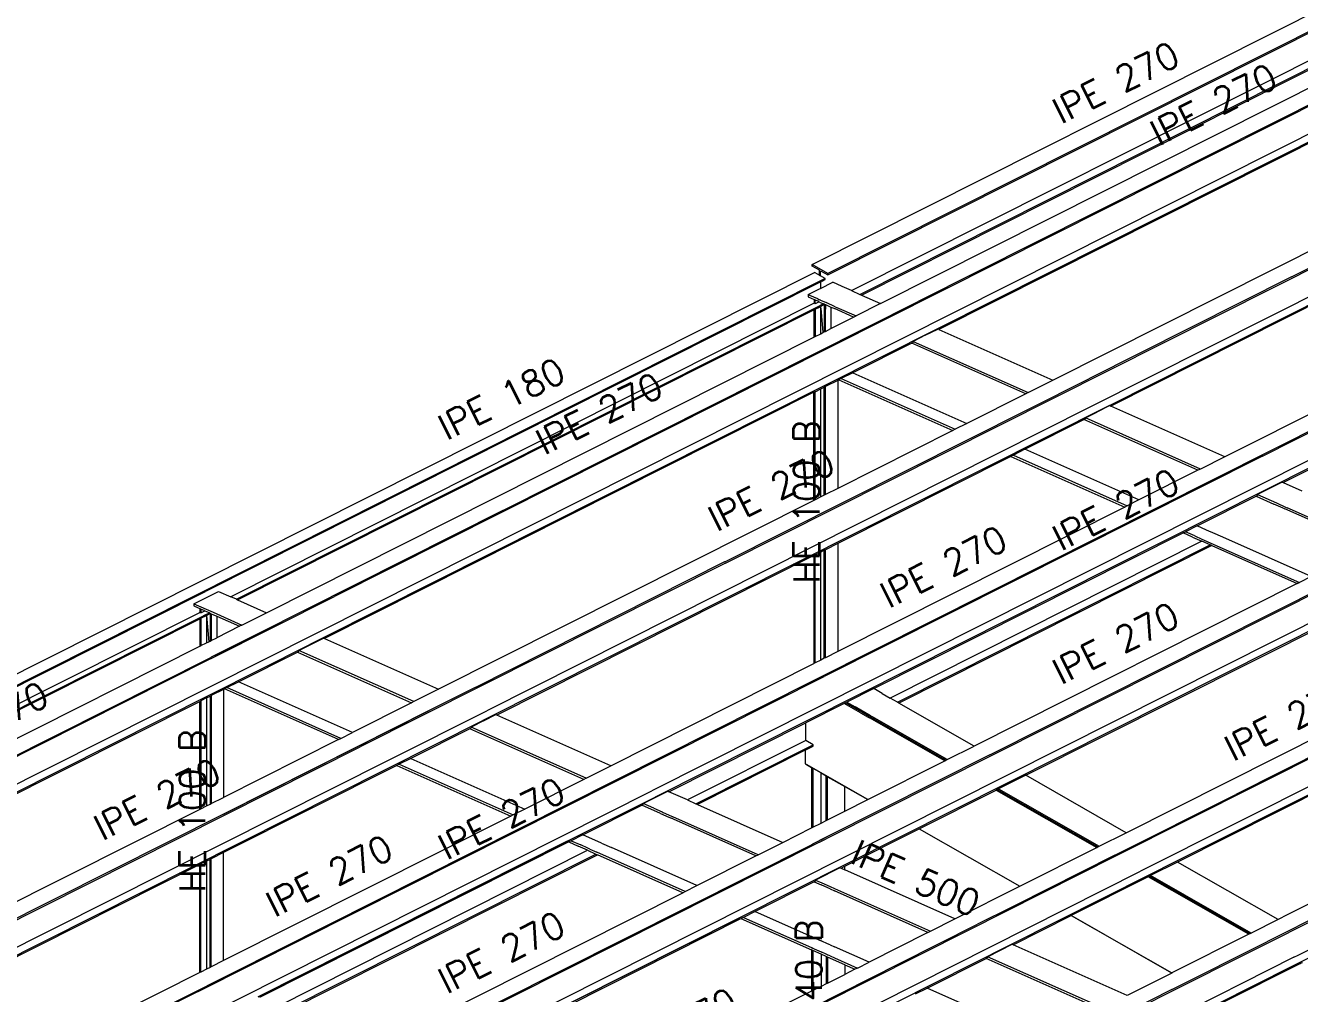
# Model space of a CAD drawing. Header units: millimetres. Extents: x 2 to 172, y 1 to 110.
# Drawn here: x 27.42 to 34.98, y 30.37 to 36.11 of the extents above; entities that cross this region are included whole.
import ezdxf
from ezdxf.enums import TextEntityAlignment as Align

# ---------------------------------------------------------------- set-up
doc = ezdxf.new("R2010")
doc.units = ezdxf.units.MM
doc.layers.add('BARRAS_DE_ACERO', color=7, linetype='Continuous', lineweight=9)
doc.layers.add('REFERENCIA_DE_LAS_BARRAS', color=2, linetype='Continuous', lineweight=9)
doc.styles.add('CYPETXT', font='romans__.ttf', dxfattribs={"height": 0.2})

msp = doc.modelspace()

# ---------------------------------------------------------------- linework, layer by layer
at = {"layer": 'BARRAS_DE_ACERO'}
for p, q in [((32.0856, 34.6914), (35.7304, 36.5254)), ((35.8229, 36.4727), (32.178, 34.6387)), ((32.178, 34.6301), (35.7005, 36.4025)), ((36.3584, 36.2982), (32.1965, 34.2041)), ((36.4023, 36.3289), (32.7135, 34.4728)), ((32.3184, 34.5372), (35.7425, 36.2601)), ((32.3682, 34.515), (35.7813, 36.2324)), ((36.3301, 36.0732), (29.1826, 32.4768)), ((32.4913, 34.4603), (35.7402, 36.095)), ((35.8018, 35.8546), (21.8431, 28.8309)), ((34.9285, 34.619), (37.3799, 35.8525)), ((35.7402, 35.7678), (32.8365, 34.3067)), ((31.5702, 32.9206), (36.7395, 35.5217)), ((34.7565, 33.5556), (38.2893, 35.3332)), ((33.5128, 34.006), (35.7402, 35.1267)), ((35.8018, 34.8863), (33.7323, 33.845)), ((33.8489, 33.8565), (35.747, 34.8116)), ((35.7402, 34.7995), (33.858, 33.8524)), ((32.178, 34.6387), (32.0856, 34.6914)), ((32.0856, 34.6828), (32.0856, 34.6914)), ((32.1295, 34.6577), (32.0856, 34.6828)), ((32.1007, 34.6448), (32.1295, 34.6283)), ((32.1295, 34.6283), (32.1295, 34.6577)), ((32.1295, 34.6283), (32.1341, 34.6258)), ((32.1341, 34.6258), (32.1341, 34.6551)), ((32.1341, 34.6551), (32.178, 34.6301)), ((32.178, 34.6301), (32.178, 34.6387)), ((32.1341, 34.5947), (24.8782, 30.9438)), ((32.1295, 34.5857), (28.4888, 32.7538)), ((32.1336, 34.5878), (32.1295, 34.5857)), ((32.1336, 34.5878), (32.1341, 34.588)), ((32.1629, 34.6093), (32.1341, 34.6258)), ((32.1629, 34.6093), (32.1341, 34.5947)), ((32.1341, 34.588), (32.1629, 34.6025)), ((32.1629, 34.6025), (32.1629, 34.6093)), ((32.2635, 34.5616), (32.207, 34.5867)), ((32.3184, 34.5372), (32.2635, 34.5616)), ((34.9285, 34.619), (33.7271, 34.0145)), ((32.0607, 34.5136), (32.1295, 34.5482)), ((32.0607, 34.5136), (32.0607, 34.5)), ((32.0721, 34.5085), (32.0607, 34.5136)), ((32.0607, 34.5), (32.0972, 34.4838)), ((32.1177, 34.4882), (32.0721, 34.5085)), ((32.0972, 34.4838), (32.0972, 34.4624)), ((32.1022, 34.4815), (32.1034, 34.481)), ((32.1197, 34.4738), (32.1034, 34.481)), ((32.1177, 34.4882), (32.1295, 34.483)), ((32.1295, 34.5482), (32.1336, 34.5503)), ((32.1336, 34.4811), (32.1295, 34.483)), ((32.1337, 34.4811), (32.1336, 34.4811)), ((32.1341, 34.4809), (32.1337, 34.4811)), ((32.1341, 34.4809), (32.1675, 34.4661)), ((32.3184, 34.5372), (32.3682, 34.515)), ((32.3773, 34.511), (32.4913, 34.4603)), ((32.0972, 34.4624), (28.6349, 32.7203)), ((28.6682, 32.7056), (32.1213, 34.4431)), ((28.6753, 32.7024), (32.0954, 34.4233)), ((30.2485, 33.2325), (32.7135, 34.4728)), ((32.0954, 34.4233), (32.1022, 34.4267)), ((32.1022, 34.4596), (32.0972, 34.4624)), ((32.1022, 34.4596), (32.105, 34.461)), ((32.1022, 34.4267), (32.1276, 34.4395)), ((32.105, 34.461), (32.1254, 34.4712)), ((32.1197, 34.4738), (32.1254, 34.4712)), ((32.1213, 34.4431), (32.1293, 34.4471)), ((32.1295, 34.4694), (32.1254, 34.4712)), ((32.1276, 34.4395), (32.1356, 34.4435)), ((32.1529, 34.459), (32.1293, 34.4471)), ((32.1295, 34.4694), (32.1529, 34.459)), ((32.157, 34.4543), (32.1364, 34.4439)), ((32.1365, 34.4431), (32.1365, 34.443)), ((32.1372, 34.434), (32.1365, 34.443)), ((32.1365, 34.4344), (32.1365, 34.443)), ((32.1365, 34.2817), (32.1365, 34.4344)), ((32.157, 34.4559), (32.157, 34.4572)), ((32.157, 34.4543), (32.157, 34.4559)), ((32.157, 34.4543), (32.157, 34.4313)), ((32.157, 34.4313), (32.157, 34.292)), ((32.1583, 34.4566), (32.1638, 34.4541)), ((32.1638, 34.4541), (32.1965, 34.4396)), ((32.1638, 34.4541), (32.1638, 34.4274)), ((32.1638, 34.2955), (32.1638, 34.4274)), ((32.2224, 34.4417), (32.1675, 34.4661)), ((32.1965, 34.4396), (32.2081, 34.4345)), ((32.2081, 34.4345), (32.2172, 34.4304)), ((32.3312, 34.3797), (32.2172, 34.4304)), ((32.2224, 34.4417), (32.2307, 34.438)), ((32.2307, 34.438), (32.2315, 34.4376)), ((32.2315, 34.4376), (32.3455, 34.3869)), ((32.4913, 34.4603), (32.3455, 34.3869)), ((32.1965, 34.3119), (32.3312, 34.3797)), ((32.3312, 34.3797), (32.3455, 34.3869)), ((28.8465, 32.6263), (32.0954, 34.261)), ((32.1365, 34.2817), (32.1487, 34.2879)), ((32.7558, 34.272), (32.8304, 34.3095)), ((32.8365, 34.3067), (32.8304, 34.3095)), ((32.8365, 34.3067), (33.5128, 34.006)), ((32.1965, 34.2041), (29.251, 32.722)), ((32.6764, 34.2262), (32.3265, 34.0502)), ((32.6764, 34.2262), (32.6846, 34.2303)), ((33.3527, 33.9254), (32.6764, 34.2262)), ((32.6846, 34.2361), (32.6846, 34.2361)), ((32.6846, 34.2361), (32.6846, 34.2361)), ((32.6846, 34.2303), (32.6846, 34.2361)), ((35.7402, 34.1584), (34.5344, 33.5516)), ((31.7789, 32.0659), (35.8087, 34.0936)), ((32.3265, 34.0502), (32.2574, 34.0153)), ((32.3265, 34.0502), (33.0029, 33.7494)), ((31.5663, 32.9273), (33.7271, 34.0145)), ((32.1022, 33.9373), (32.1365, 33.9545)), ((32.1365, 33.9545), (32.157, 33.9648)), ((32.1365, 33.3134), (32.1365, 33.9545)), ((32.157, 33.3237), (32.157, 33.9648)), ((32.2367, 34.0049), (32.2367, 33.3638)), ((32.2574, 34.0153), (32.243, 34.0081)), ((32.243, 34.0081), (32.9194, 33.7073)), ((32.2574, 34.0153), (32.9337, 33.7145)), ((33.367, 33.9326), (33.5128, 34.006)), ((32.0954, 33.9338), (29.1916, 32.4728)), ((32.0954, 33.2927), (32.0954, 33.9338)), ((33.3527, 33.9254), (33.0029, 33.7494)), ((33.367, 33.9326), (33.3527, 33.9254)), ((33.8489, 33.8565), (30.1317, 31.9861)), ((33.7323, 33.845), (30.1543, 32.0446)), ((33.7061, 33.7818), (33.7736, 33.8158)), ((33.8519, 33.8552), (33.7736, 33.8158)), ((33.8519, 33.8552), (33.858, 33.8524)), ((34.5344, 33.5516), (33.858, 33.8524)), ((33.0029, 33.7494), (32.9337, 33.7145)), ((33.348, 33.5958), (33.6979, 33.7719)), ((33.7061, 33.776), (33.6979, 33.7719)), ((34.3742, 33.4711), (33.6979, 33.7719)), ((33.7061, 33.776), (33.7061, 33.7818)), ((32.9194, 33.7073), (32.2367, 33.3638)), ((32.9337, 33.7145), (32.9194, 33.7073)), ((33.348, 33.5958), (33.2789, 33.561)), ((34.0244, 33.295), (33.348, 33.5958)), ((34.7565, 33.5556), (32.157, 32.2475)), ((33.2789, 33.561), (33.2645, 33.5538)), ((33.2645, 33.5538), (33.9409, 33.253)), ((33.2789, 33.561), (33.9552, 33.2602)), ((34.8734, 33.4009), (34.8795, 33.3981)), ((34.8795, 33.3981), (34.9906, 33.3487)), ((32.0954, 33.2927), (29.868, 32.172)), ((34.3696, 33.1415), (34.7194, 33.3176)), ((34.7194, 33.3176), (34.7276, 33.3217)), ((34.7194, 33.3176), (34.8253, 33.2705)), ((34.7276, 33.3217), (34.7276, 33.3275)), ((34.8802, 33.246), (34.8253, 33.2705)), ((34.8397, 33.2777), (34.8946, 33.2532)), ((30.2485, 33.2325), (28.791, 32.4991)), ((33.1397, 31.7824), (36.0372, 33.2403)), ((34.8802, 33.246), (34.8893, 33.242)), ((35.3958, 33.0168), (34.8893, 33.242)), ((34.8946, 33.2532), (34.9037, 33.2492)), ((35.4101, 33.024), (34.9037, 33.2492)), ((34.3696, 33.1415), (34.3004, 33.1067)), ((34.4257, 33.1166), (34.3696, 33.1415)), ((34.4755, 33.0944), (34.4257, 33.1166)), ((35.7329, 33.0786), (32.1684, 31.285)), ((32.4502, 32.1758), (34.2861, 33.0995)), ((34.2861, 33.0995), (34.3004, 33.1067)), ((34.3422, 33.0745), (34.2861, 33.0995)), ((34.3565, 33.0818), (34.3004, 33.1067)), ((34.3565, 33.0818), (34.3978, 33.0634)), ((34.3978, 33.0634), (34.9767, 32.8059)), ((34.5395, 33.066), (34.4755, 33.0944)), ((35.0459, 32.8407), (34.5395, 33.066)), ((32.0954, 32.9655), (30.2132, 32.0184)), ((32.0954, 32.9655), (32.0954, 32.3244)), ((32.1022, 32.969), (32.1365, 32.9862)), ((32.1365, 32.3451), (32.1365, 32.9862)), ((32.2367, 33.0366), (32.2367, 32.3955)), ((34.456, 33.0239), (32.6002, 32.0902)), ((34.456, 33.0239), (34.4469, 33.028)), ((31.5702, 32.9206), (29.4026, 31.83)), ((35.892, 32.9479), (31.6536, 30.8153)), ((24.8733, 30.9345), (28.4851, 32.7519)), ((28.4159, 32.6796), (28.5617, 32.7529)), ((28.4888, 32.7538), (28.4851, 32.7519)), ((28.5617, 32.7529), (28.6349, 32.7203)), ((28.4159, 32.6796), (28.4159, 32.666)), ((28.4159, 32.6796), (28.5302, 32.6287)), ((28.4159, 32.666), (28.4375, 32.6564)), ((28.519, 32.3536), (29.251, 32.722)), ((28.6682, 32.7056), (28.6349, 32.7203)), ((37.2145, 32.6922), (34.0336, 31.0917)), ((34.2458, 31.1513), (37.2585, 32.6671)), ((24.9901, 30.8864), (28.4505, 32.6275)), ((25.0233, 30.8716), (28.4574, 32.5995)), ((28.4505, 32.6275), (28.4523, 32.6285)), ((28.4523, 32.6498), (28.4574, 32.6476)), ((28.4523, 32.6498), (28.4523, 32.6285)), ((28.4574, 32.6256), (28.4523, 32.6285)), ((28.4574, 32.5995), (28.4916, 32.6167)), ((28.4805, 32.6373), (28.4916, 32.6323)), ((28.4916, 32.6323), (28.496, 32.6304)), ((28.4916, 32.61), (28.5095, 32.619)), ((28.4916, 32.6167), (28.496, 32.6189)), ((28.4916, 32.6093), (28.4916, 32.61)), ((28.496, 32.6304), (28.5081, 32.625)), ((28.496, 32.6189), (28.5054, 32.6237)), ((28.5081, 32.625), (28.5054, 32.6237)), ((28.5095, 32.619), (28.511, 32.6197)), ((28.519, 32.6202), (28.5517, 32.6056)), ((28.5302, 32.6287), (28.7007, 32.5529)), ((28.5517, 32.6056), (28.6864, 32.5457)), ((28.5517, 32.6056), (28.5517, 32.4779)), ((28.7007, 32.5529), (28.8465, 32.6263)), ((33.352, 31.6612), (35.3076, 32.6452)), ((36.7951, 32.6447), (33.8892, 31.1825)), ((36.7996, 32.6556), (34.5983, 31.548)), ((28.6864, 32.5457), (28.5517, 32.4779)), ((28.7007, 32.5529), (28.6864, 32.5457)), ((28.791, 32.4991), (28.519, 32.3623)), ((28.5517, 32.3787), (28.791, 32.4991)), ((29.0397, 32.4021), (29.1057, 32.4353)), ((29.1826, 32.4768), (29.1046, 32.4376)), ((29.1057, 32.4353), (29.1855, 32.4755)), ((29.1855, 32.4755), (29.1916, 32.4728)), ((29.1916, 32.4728), (29.868, 32.172)), ((25.2016, 30.7923), (28.4505, 32.427)), ((28.5121, 32.3588), (28.519, 32.3623)), ((28.5517, 32.3787), (28.519, 32.3623)), ((28.6817, 32.2162), (29.0315, 32.3922)), ((29.0315, 32.3922), (29.0397, 32.3963)), ((29.0315, 32.3922), (29.7079, 32.0914)), ((29.0397, 32.3963), (29.0397, 32.4021)), ((29.7222, 32.0986), (29.0397, 32.4021)), ((28.519, 32.3536), (25.8255, 30.9984)), ((30.8895, 31.7177), (32.0954, 32.3244)), ((32.1022, 32.3278), (32.0954, 32.3244)), ((32.1365, 32.3451), (32.1022, 32.3278)), ((32.157, 32.3554), (32.1365, 32.3451)), ((28.4423, 30.3784), (32.157, 32.2475)), ((28.6125, 32.1814), (28.6817, 32.2162)), ((29.358, 31.9154), (28.6817, 32.2162)), ((28.5919, 32.171), (28.519, 32.1343)), ((28.519, 32.1343), (28.519, 31.4932)), ((28.5919, 32.171), (28.5982, 32.1741)), ((28.5919, 32.171), (28.5919, 31.5298)), ((28.5982, 32.1741), (28.6125, 32.1814)), ((29.2745, 31.8733), (28.5982, 32.1741)), ((29.2888, 31.8806), (28.6125, 32.1814)), ((29.868, 32.172), (29.7222, 32.0986)), ((30.0857, 32.1823), (29.8125, 32.0448)), ((30.0865, 32.1827), (30.0857, 32.1823)), ((32.4502, 32.1758), (32.2899, 32.0951)), ((32.4998, 32.1475), (32.4502, 32.1758)), ((32.4998, 32.1475), (32.5483, 32.1198)), ((25.5468, 30.6388), (28.4505, 32.0998)), ((26.893, 29.6075), (31.7789, 32.0659)), ((28.4505, 32.0998), (28.4574, 32.1033)), ((28.4505, 31.4587), (28.4505, 32.0998)), ((28.4916, 32.1205), (28.4574, 32.1033)), ((28.4916, 32.1205), (28.4916, 31.4794)), ((32.282, 32.0911), (32.2747, 32.0875)), ((32.282, 32.0911), (32.2899, 32.0951)), ((32.3797, 32.0354), (32.282, 32.0911)), ((32.2899, 32.0951), (32.3394, 32.0668)), ((32.5922, 32.0948), (32.5483, 32.1198)), ((26.5592, 30.1885), (30.1317, 31.9861)), ((29.5751, 31.7532), (30.1543, 32.0446)), ((30.1341, 31.9845), (30.0612, 31.9478)), ((30.1341, 31.9845), (30.207, 32.0212)), ((30.2132, 32.0184), (30.207, 32.0212)), ((30.8895, 31.7177), (30.2132, 32.0184)), ((32.3728, 32.0315), (32.4167, 32.0064)), ((32.38, 32.0352), (32.3797, 32.0354)), ((32.4028, 32.0222), (32.38, 32.0352)), ((32.3834, 32.0417), (32.3879, 32.0391)), ((32.3834, 32.0417), (32.3834, 32.0417)), ((32.4319, 32.0141), (32.3879, 32.0391)), ((32.424, 32.0101), (32.4028, 32.0222)), ((32.4167, 32.0064), (32.4247, 32.0019)), ((32.8718, 31.7468), (32.4247, 32.0019)), ((32.4318, 32.0141), (32.4399, 32.0095)), ((32.4319, 32.0141), (32.4399, 32.0095)), ((32.432, 32.0055), (32.8791, 31.7504)), ((32.8869, 31.7544), (32.4399, 32.0095)), ((32.4399, 32.0095), (32.8869, 31.7544)), ((29.2888, 31.8806), (29.358, 31.9154)), ((30.053, 31.9379), (29.7032, 31.7618)), ((30.053, 31.9379), (30.0612, 31.942)), ((30.7294, 31.6371), (30.053, 31.9379)), ((30.0612, 31.9478), (30.0612, 31.942)), ((30.7437, 31.6443), (30.0612, 31.9478)), ((31.2347, 31.5641), (32.0466, 31.9727)), ((32.0466, 31.8674), (32.0466, 31.9727)), ((22.8444, 28.5301), (29.4026, 31.83)), ((29.2745, 31.8733), (28.5919, 31.5298)), ((29.2745, 31.8733), (29.2888, 31.8806)), ((32.0443, 31.8105), (32.0905, 31.8337)), ((32.0905, 31.8337), (32.0905, 31.8423)), ((32.8869, 31.7544), (33.0473, 31.8351)), ((35.7329, 31.8909), (34.2538, 31.1467)), ((22.8646, 28.3766), (29.5751, 31.7532)), ((29.7032, 31.7618), (29.634, 31.727)), ((29.7032, 31.7618), (30.3795, 31.4611)), ((32.0443, 31.8105), (32.0443, 31.7292)), ((33.1397, 31.7824), (32.1684, 31.2936)), ((29.6197, 31.7198), (28.5919, 31.2027)), ((29.634, 31.727), (29.6197, 31.7198)), ((29.6197, 31.7198), (30.296, 31.419)), ((29.634, 31.727), (30.3104, 31.4262)), ((30.7437, 31.6443), (30.8895, 31.7177)), ((32.0443, 31.7292), (32.0516, 31.725)), ((32.0516, 31.7244), (32.0516, 31.725)), ((32.089, 31.7031), (32.089, 31.3529)), ((32.4157, 31.5173), (32.8718, 31.7468)), ((32.8718, 31.7468), (32.8791, 31.7504)), ((32.1375, 31.3773), (32.1375, 31.6754)), ((32.1684, 31.3928), (32.1684, 31.6578)), ((32.1766, 31.397), (32.1766, 31.6531)), ((33.352, 31.6612), (33.1917, 31.5805)), ((33.9491, 31.3205), (33.352, 31.6612)), ((20.3469, 26.1415), (31.1343, 31.5694)), ((28.519, 31.4932), (28.5919, 31.5298)), ((30.6321, 31.2696), (31.1532, 31.5318)), ((31.0828, 31.4935), (31.2285, 31.5669)), ((31.2347, 31.5641), (31.2285, 31.5669)), ((31.3457, 31.5147), (31.2347, 31.5641)), ((32.2787, 31.4483), (32.2787, 31.5949)), ((32.7204, 31.3434), (33.1765, 31.5729)), ((33.1838, 31.5766), (33.1765, 31.5729)), ((33.1765, 31.5729), (33.7736, 31.2322)), ((33.1916, 31.5805), (33.1838, 31.5766)), ((33.1838, 31.5766), (33.7808, 31.2359)), ((33.1916, 31.5805), (33.7887, 31.2398)), ((33.1917, 31.5805), (33.1916, 31.5805)), ((33.1917, 31.5805), (33.7887, 31.2399)), ((33.8811, 31.1871), (34.5983, 31.548)), ((28.4505, 31.4587), (26.3969, 30.4254)), ((28.4574, 31.4622), (28.4505, 31.4587)), ((28.4916, 31.4794), (28.5121, 31.4897)), ((30.7247, 31.3075), (31.0746, 31.4836)), ((31.0746, 31.4836), (31.0828, 31.4877)), ((31.0828, 31.4877), (31.0828, 31.4935)), ((31.1451, 31.4658), (31.0828, 31.4935)), ((31.1451, 31.4658), (31.1948, 31.4437)), ((31.3955, 31.4926), (31.4046, 31.4886)), ((28.5919, 31.4306), (26.4813, 30.3686)), ((31.1856, 31.4342), (31.2354, 31.412)), ((31.1948, 31.4437), (31.1999, 31.4414)), ((31.1999, 31.4414), (31.2497, 31.4193)), ((31.2354, 31.412), (31.2445, 31.408)), ((31.7509, 31.1828), (31.2445, 31.408)), ((31.2497, 31.4193), (31.2588, 31.4152)), ((31.7652, 31.19), (31.2588, 31.4152)), ((32.089, 31.3529), (32.1375, 31.3773)), ((32.1375, 31.3773), (32.1684, 31.3928)), ((32.1684, 31.3928), (32.1766, 31.397)), ((30.7247, 31.3075), (30.6556, 31.2727)), ((31.911, 31.2633), (32.0808, 31.3488)), ((32.2787, 31.1211), (32.7199, 31.3431)), ((32.7204, 31.3434), (32.7199, 31.3431)), ((32.7199, 31.3431), (33.3169, 31.0025)), ((32.1287, 31.265), (28.5178, 29.4481)), ((30.6412, 31.2655), (28.8054, 30.3418)), ((30.6556, 31.2727), (30.6412, 31.2655)), ((30.6412, 31.2655), (30.6974, 31.2405)), ((30.6556, 31.2727), (30.7117, 31.2478)), ((30.7523, 31.2161), (30.6974, 31.2405)), ((30.7529, 31.2294), (30.7117, 31.2478)), ((30.7615, 31.2256), (30.7529, 31.2294)), ((30.7666, 31.2233), (30.7615, 31.2256)), ((30.8358, 31.2582), (30.8946, 31.232)), ((31.4011, 31.0067), (30.8946, 31.232)), ((31.7652, 31.19), (31.911, 31.2633)), ((32.1287, 31.265), (32.1684, 31.285)), ((32.1332, 31.2759), (32.1287, 31.2737)), ((32.1684, 31.2936), (32.1332, 31.2759)), ((33.7736, 31.2322), (33.7808, 31.2359)), ((33.7808, 31.2359), (33.7887, 31.2398)), ((33.7887, 31.2398), (33.7887, 31.2399)), ((28.4916, 31.1522), (28.4574, 31.135)), ((28.4916, 31.1522), (28.4916, 30.5111)), ((28.9474, 30.2608), (30.8021, 31.194)), ((28.9554, 30.2562), (30.8111, 31.19)), ((30.7666, 31.2233), (30.8078, 31.205)), ((30.8021, 31.194), (30.8111, 31.19)), ((31.3319, 30.9719), (30.8078, 31.205)), ((31.3176, 30.9647), (30.8111, 31.19)), ((31.4011, 31.0067), (31.7509, 31.1828)), ((31.7509, 31.1828), (31.7652, 31.19)), ((33.8892, 31.1825), (33.0068, 30.7386)), ((33.8811, 31.1871), (33.2887, 30.889)), ((34.0854, 31.0705), (34.2458, 31.1513)), ((34.2202, 30.3808), (35.8075, 31.1795)), ((35.7404, 31.1544), (34.7829, 30.6726)), ((28.4505, 31.1315), (26.5683, 30.1845)), ((28.4505, 30.4904), (28.4505, 31.1315)), ((32.2562, 31.1098), (32.2787, 31.0998)), ((32.2787, 31.0998), (32.2787, 31.1211)), ((32.9326, 30.809), (32.2787, 31.0998)), ((33.1467, 30.6454), (34.0336, 31.0917)), ((34.2538, 31.1467), (34.0934, 31.066)), ((34.8509, 30.806), (34.2538, 31.1467)), ((31.3319, 30.9719), (31.4011, 31.0067)), ((32.0961, 31.0293), (31.7462, 30.8532)), ((32.1043, 31.0334), (32.1043, 31.0392)), ((32.1426, 31.0086), (32.1375, 31.0109)), ((32.191, 30.987), (32.1426, 31.0086)), ((32.9326, 30.809), (33.3169, 31.0025)), ((33.2686, 30.6596), (34.0854, 31.0705)), ((33.3169, 31.0025), (33.3175, 31.0027)), ((34.0783, 31.0583), (33.6222, 30.8289)), ((34.6754, 30.7177), (34.0783, 31.0583)), ((34.6826, 30.7213), (34.0856, 31.062)), ((34.6905, 30.7253), (34.0934, 31.066)), ((34.0934, 31.066), (34.6905, 30.7253)), ((34.0934, 31.066), (34.0934, 31.066)), ((29.4025, 30.0011), (31.3176, 30.9647)), ((31.3176, 30.9647), (31.3319, 30.9719)), ((32.191, 30.987), (32.2169, 30.9755)), ((32.2169, 30.9891), (32.7867, 30.7357)), ((32.7724, 30.7285), (32.2169, 30.9755)), ((34.2202, 30.1701), (35.7404, 30.935)), ((31.7462, 30.8532), (31.6771, 30.8184)), ((31.7462, 30.8532), (32.0808, 30.7045)), ((33.2739, 30.8816), (33.0662, 30.777)), ((33.2887, 30.889), (33.2739, 30.8816)), ((29.7072, 29.8272), (31.6627, 30.8112)), ((31.6771, 30.8184), (31.6627, 30.8112)), ((31.6627, 30.8112), (32.0808, 30.6253)), ((31.6771, 30.8184), (32.0808, 30.6389)), ((32.6031, 30.544), (33.0662, 30.777)), ((32.7867, 30.7357), (32.9326, 30.809)), ((34.2187, 30.4879), (33.6217, 30.8286)), ((33.6222, 30.8289), (34.2193, 30.4882)), ((32.089, 30.7008), (32.0808, 30.7045)), ((32.089, 30.7008), (32.1375, 30.6792)), ((33.0068, 30.7386), (32.1375, 30.3011)), ((32.7724, 30.7285), (32.4226, 30.5524)), ((32.7724, 30.7285), (32.7867, 30.7357)), ((34.6826, 30.7213), (34.6754, 30.7177)), ((34.6905, 30.7253), (34.6826, 30.7213)), ((25.8651, 26.9815), (33.1467, 30.6454)), ((29.478, 28.7522), (33.2686, 30.6596)), ((32.0808, 30.6389), (32.0876, 30.6359)), ((32.089, 30.6216), (32.0808, 30.6253)), ((32.0808, 30.6253), (32.0808, 30.3805)), ((32.089, 30.6352), (32.0876, 30.6359)), ((32.089, 30.6216), (32.089, 30.3846)), ((32.1375, 30.6001), (32.089, 30.6216)), ((32.1426, 30.677), (32.1375, 30.6792)), ((32.1766, 30.6618), (32.1426, 30.677)), ((32.191, 30.6554), (32.1766, 30.6618)), ((32.191, 30.6554), (32.2169, 30.6439)), ((32.4226, 30.5524), (32.2169, 30.6439)), ((33.1258, 30.5849), (33.2716, 30.6583)), ((33.2777, 30.6555), (33.2716, 30.6583)), ((33.9541, 30.3547), (33.2777, 30.6555)), ((34.2202, 30.3894), (34.7829, 30.6726)), ((30.5341, 29.503), (32.6031, 30.544)), ((32.1375, 30.6137), (32.1426, 30.6114)), ((32.1375, 30.6001), (32.1375, 30.409)), ((32.1684, 30.5863), (32.1375, 30.6001)), ((32.1684, 30.5999), (32.1426, 30.6114)), ((32.1752, 30.5969), (32.1684, 30.5999)), ((32.1684, 30.5863), (32.1684, 30.4245)), ((32.1766, 30.5827), (32.1684, 30.5863)), ((32.1752, 30.5969), (32.1766, 30.5963)), ((32.1766, 30.5963), (32.1827, 30.5935)), ((32.2787, 30.5373), (32.1766, 30.5827)), ((32.191, 30.5898), (32.1827, 30.5935)), ((32.191, 30.5898), (32.2169, 30.5784)), ((32.2169, 30.5784), (32.3534, 30.5176)), ((32.3534, 30.5176), (32.4226, 30.5524)), ((32.7678, 30.3989), (33.1176, 30.575)), ((33.1176, 30.575), (33.1258, 30.5791)), ((33.7939, 30.2742), (33.1176, 30.575)), ((33.8083, 30.2814), (33.1258, 30.5849)), ((33.1258, 30.5791), (33.1258, 30.5849)), ((34.9433, 30.5811), (34.1763, 30.1951)), ((34.9433, 30.5811), (34.9683, 30.5936)), ((32.2787, 30.5373), (32.2787, 30.48)), ((32.2787, 30.5373), (32.3391, 30.5104)), ((32.3391, 30.5104), (32.2787, 30.48)), ((32.3534, 30.5176), (32.3391, 30.5104)), ((32.6986, 30.3641), (32.7678, 30.3989)), ((33.4441, 30.0981), (32.7678, 30.3989)), ((33.4887, 30.0127), (34.2202, 30.3808)), ((34.2202, 30.3894), (33.6023, 30.0785))]:
    msp.add_line(p, q, dxfattribs=at)
for points in [[(32.3682, 34.515), (32.3773, 34.511), (35.7402, 36.2031), (35.747, 36.2066), (35.7813, 36.2238), (35.7813, 36.1157), (35.7939, 36.122)], [(38.4453, 35.201), (37.4766, 34.7135), (31.1532, 31.5318)], [(32.1007, 34.6448), (28.4558, 32.8108), (24.8464, 30.9946)], [(32.1336, 34.5878), (32.1336, 34.5503), (32.1341, 34.5501)], [(32.1341, 34.588), (32.1341, 34.5501), (32.207, 34.5867)], [(32.1022, 34.4596), (32.1022, 34.4815), (32.0972, 34.4838)], [(32.0954, 34.4233), (32.0954, 34.261), (32.1022, 34.2645)], [(32.1022, 34.4267), (32.1022, 34.2645), (32.1365, 34.2817)], [(32.1365, 34.4431), (32.1364, 34.4439), (32.1356, 34.4435)], [(32.1372, 34.434), (32.1487, 34.2879), (32.157, 34.292)], [(32.1583, 34.4566), (32.157, 34.4572), (32.1529, 34.459)], [(32.1965, 34.4396), (32.1965, 34.4286), (32.1965, 34.3119)], [(32.157, 34.292), (32.1638, 34.2955), (32.1965, 34.3119)], [(32.7558, 34.272), (32.6846, 34.2361), (33.367, 33.9326)], [(35.875, 33.9548), (35.6914, 33.8625), (31.1343, 31.5694)], [(32.1638, 33.3272), (32.1638, 33.9683), (32.157, 33.9648)], [(32.243, 34.0081), (32.2367, 34.0049), (32.1638, 33.9683)], [(32.1022, 33.2962), (32.1022, 33.9373), (32.0954, 33.9338)], [(34.8795, 33.3981), (35.6914, 33.8067), (35.9196, 33.9214)], [(34.3886, 33.4783), (33.7061, 33.7818), (33.7061, 33.7818)], [(33.2645, 33.5538), (32.2367, 33.0366), (32.1638, 33)], [(34.5344, 33.5516), (34.3886, 33.4783), (34.3742, 33.4711), (34.0244, 33.295), (33.9552, 33.2602), (33.9409, 33.253), (32.2367, 32.3955)], [(28.6128, 29.3324), (32.2787, 31.1769), (36.7694, 33.4365)], [(32.2367, 33.3638), (32.1638, 33.3272), (32.157, 33.3237), (32.1365, 33.3134), (32.1022, 33.2962), (32.0954, 33.2927)], [(34.8734, 33.4009), (34.7276, 33.3275), (34.8397, 33.2777)], [(34.3422, 33.0745), (34.3971, 33.0501), (32.5483, 32.1198)], [(32.6002, 32.0902), (32.5922, 32.0948), (34.4469, 33.028), (34.3971, 33.0501)], [(32.1022, 32.3278), (32.1022, 32.969), (32.0954, 32.9655)], [(32.157, 32.3554), (32.157, 32.9965), (32.1365, 32.9862)], [(32.1638, 32.3588), (32.1638, 33), (32.157, 32.9965)], [(34.456, 33.0239), (34.9624, 32.7987), (34.9767, 32.8059)], [(35.3958, 33.0168), (35.0459, 32.8407), (34.9767, 32.8059)], [(31.5663, 32.9273), (31.5658, 32.927), (30.0865, 32.1827)], [(34.9624, 32.7987), (33.0473, 31.8351), (32.6002, 32.0902)], [(28.6682, 32.7056), (28.6753, 32.7024), (28.8465, 32.6263)], [(25.0304, 30.8684), (28.4505, 32.5893), (28.4574, 32.5927), (28.4916, 32.61)], [(28.4375, 32.6564), (28.4505, 32.6506), (28.4523, 32.6498)], [(28.4505, 32.5893), (28.4505, 32.427), (28.4574, 32.4305)], [(28.4574, 32.5927), (28.4574, 32.4305), (28.4916, 32.4477)], [(28.4916, 32.6093), (28.4916, 32.4477), (28.5039, 32.4539)], [(28.4916, 32.6093), (28.5039, 32.4539), (28.5121, 32.458)], [(28.5081, 32.625), (28.5121, 32.6232), (28.519, 32.6202)], [(28.511, 32.6197), (28.5121, 32.6203), (28.5121, 32.6232)], [(28.5121, 32.6203), (28.5121, 32.458), (28.519, 32.4615)], [(28.519, 32.6202), (28.519, 32.4615), (28.5517, 32.4779)], [(18.1713, 26.9362), (18.1781, 26.9396), (29.1046, 32.4376)], [(25.4598, 30.8229), (28.5121, 32.3588), (28.519, 32.3623)], [(32.2367, 32.3955), (32.1638, 32.3588), (32.157, 32.3554)], [(33.7887, 31.2399), (33.9491, 31.3205), (35.7329, 32.2181)], [(28.4916, 32.1205), (28.5121, 32.1308), (28.519, 32.1343)], [(34.9683, 30.5936), (37.3753, 31.8048), (38.1169, 32.1779)], [(28.4574, 32.1033), (28.4574, 31.4622), (28.4916, 31.4794)], [(28.5121, 32.1308), (28.5121, 31.4897), (28.519, 31.4932)], [(29.7222, 32.0986), (29.7079, 32.0914), (29.358, 31.9154)], [(32.3728, 32.0315), (32.2747, 32.0875), (32.0466, 31.9727)], [(32.3834, 32.0417), (32.3394, 32.0668), (32.3834, 32.0417)], [(32.4318, 32.0141), (32.3879, 32.0391), (32.3834, 32.0417)], [(32.424, 32.0101), (32.4282, 32.0077), (32.432, 32.0055)], [(32.0466, 31.8674), (31.3457, 31.5147), (31.3955, 31.4926)], [(31.3955, 31.4926), (32.0905, 31.8423), (32.0466, 31.8674)], [(32.0443, 31.8105), (31.4046, 31.4886), (31.911, 31.2633)], [(32.8791, 31.7504), (32.8869, 31.7544), (32.8869, 31.7544)], [(32.2787, 31.5949), (32.4151, 31.517), (32.4157, 31.5173), (32.0516, 31.725)], [(32.0516, 31.7244), (32.0808, 31.7078), (32.089, 31.7031)], [(32.0808, 31.7078), (32.0808, 31.3488), (32.089, 31.3529)], [(32.089, 31.7031), (32.1375, 31.6754), (32.1684, 31.6578), (32.1766, 31.6531), (32.2787, 31.5949)], [(30.7437, 31.6443), (30.7294, 31.6371), (30.3795, 31.4611), (30.3104, 31.4262), (30.296, 31.419), (28.5919, 30.5615), (28.519, 30.5249), (28.5121, 30.5214), (28.4916, 30.5111), (28.4574, 30.4938), (28.4505, 30.4904)], [(31.1856, 31.4342), (31.1805, 31.4365), (31.1307, 31.4586), (31.0746, 31.4836)], [(32.1766, 31.397), (32.2787, 31.4483), (32.4151, 31.517)], [(30.8358, 31.2582), (30.8306, 31.2604), (30.7809, 31.2826), (30.7247, 31.3075)], [(32.7204, 31.3434), (33.3175, 31.0027), (33.7736, 31.2322)], [(28.7974, 30.3464), (30.6321, 31.2696), (28.7974, 30.3464)], [(29.4949, 29.9484), (32.0808, 31.2495), (32.089, 31.2537)], [(32.0808, 31.2495), (32.089, 31.2537), (32.089, 31.2537)], [(32.089, 31.2537), (32.089, 31.2537), (32.1287, 31.2737), (32.1375, 31.2781), (32.1684, 31.2936)], [(35.7818, 31.2744), (35.7404, 31.2536), (35.7329, 31.2498), (34.9035, 30.8324)], [(28.5121, 30.5214), (28.5121, 31.1625), (28.4916, 31.1522)], [(28.519, 30.5249), (28.519, 31.166), (28.5121, 31.1625)], [(28.5919, 30.5615), (28.5919, 31.2027), (28.519, 31.166)], [(28.9034, 30.2858), (30.7523, 31.2161), (30.8021, 31.194)], [(28.4574, 30.4938), (28.4574, 31.135), (28.4505, 31.1315)], [(32.2501, 31.1126), (32.1043, 31.0392), (32.1331, 31.0264), (32.1375, 31.0244), (32.1426, 31.0222), (32.191, 31.0006), (32.2169, 30.9891)], [(32.2501, 31.1126), (32.2562, 31.1098), (32.2787, 31.1211)], [(32.1043, 31.0334), (32.0961, 31.0293), (32.1375, 31.0109)], [(34.0783, 31.0583), (34.0856, 31.062), (34.0934, 31.066)], [(33.2777, 30.6555), (33.6217, 30.8286), (33.6222, 30.8289)], [(34.9035, 30.8324), (34.8509, 30.806), (34.6905, 30.7253), (34.6905, 30.7253)], [(34.6754, 30.7177), (34.2193, 30.4882), (34.2187, 30.4879), (33.9541, 30.3547)], [(32.089, 30.6352), (32.0973, 30.6315), (32.1375, 30.6137)], [(32.1766, 30.5827), (32.1766, 30.4287), (32.2787, 30.48)], [(34.524, 30.3143), (34.9801, 30.5438), (34.9874, 30.5475), (34.9952, 30.5514)], [(28.4505, 30.4904), (27.2447, 29.8837), (27.0989, 29.8103)], [(32.1766, 30.4287), (32.1684, 30.4245), (32.1375, 30.409), (32.089, 30.3846), (32.0808, 30.3805), (30.3042, 29.4865), (30.1439, 29.4059)], [(28.4423, 30.3784), (20.2211, 26.2418), (20.2211, 26.2418), (20.2211, 26.2417), (20.2211, 26.2418)]]:
    msp.add_lwpolyline(points, dxfattribs=at)
for points in [[(28.4574, 32.6256), (28.4805, 32.6373), (28.4574, 32.6476), (28.4574, 32.6256)], [(28.5919, 31.4306), (29.8125, 32.0448), (29.3935, 31.834), (28.5919, 31.4306)], [(29.6991, 29.8318), (29.6991, 29.8318), (31.6536, 30.8153), (29.6991, 29.8318)], [(34.2202, 30.3808), (34.2202, 30.3808), (34.2202, 30.3808), (34.2202, 30.3808)]]:
    msp.add_lwpolyline(points, close=True, dxfattribs=at)

# ---------------------------------------------------------------- texts
at = {"layer": 'REFERENCIA_DE_LAS_BARRAS', "style": 'CYPETXT'}
for s, rotation, width, p, p2 in [('IPE 270', 26.70034, 0.844169, (33.5611, 35.5229), (34.2807, 35.8849)), ('IPE 270', 26.70034, 0.844169, (34.1406, 35.3927), (34.8602, 35.7546)), ('IPE 180', 26.70034, 0.844169, (29.9163, 33.6466), (30.6359, 34.0086)), ('IPE 270', 26.70034, 0.844169, (30.4957, 33.5587), (31.2153, 33.9206)), ('HE 100 B', 90, 0.776302, (32.1283, 32.7996), (32.1283, 33.7671)), ('IPE 270', 26.70034, 0.844169, (31.5172, 33.1044), (32.2368, 33.4663)), ('IPE 270', 26.70034, 0.844169, (33.5611, 32.9899), (34.2807, 33.3519)), ('IPE 270', 26.70034, 0.844169, (32.5388, 32.65), (33.2584, 33.012)), ('IPE 270', 26.70034, 0.844169, (33.5603, 32.1957), (34.2799, 32.5577)), ('IPE 270', 26.70034, 0.844169, (34.5818, 31.7414), (35.3014, 32.1034)), ('IPE 270', 26.70034, 0.844169, (26.8509, 31.7247), (27.5705, 32.0866)), ('HE 100 B', 90, 0.776302, (28.4835, 30.9656), (28.4835, 31.9331)), ('IPE 270', 26.70034, 0.844169, (27.8724, 31.2704), (28.592, 31.6323)), ('IPE 270', 26.70034, 0.844169, (29.9163, 31.1559), (30.6359, 31.5179)), ('IPE 270', 26.70034, 0.844169, (28.8939, 30.8161), (29.6135, 31.178)), ('IPE 500', 335.99916, 0.844169, (32.3004, 31.1447), (33.0362, 30.8171)), ('IPE 270', 26.70034, 0.844169, (29.9154, 30.3617), (30.635, 30.7237)), ('HE 140 B', 90, 0.776302, (32.142, 29.8367), (32.142, 30.8042)), ('IPE 270', 26.70034, 0.844169, (30.9369, 29.9074), (31.6566, 30.2694))]:
    msp.add_text(s, height=0.15333, rotation=rotation, dxfattribs=dict(at, width=width)).set_placement(p, p2, align=Align.FIT)

doc.saveas('drawing.dxf')
